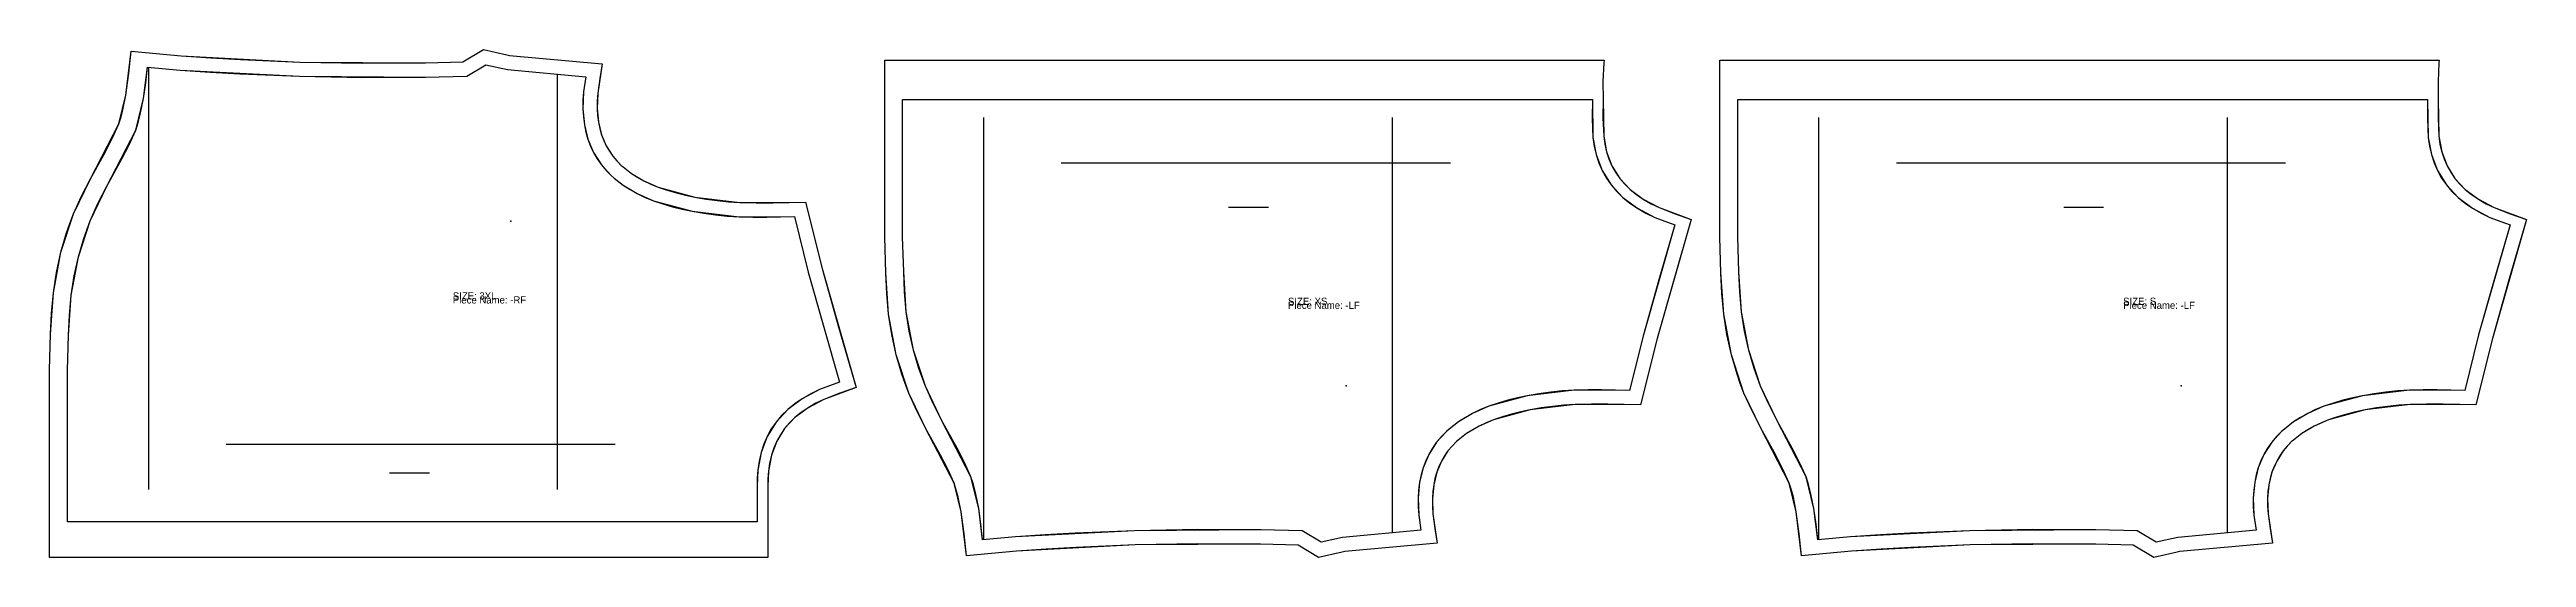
# Model space of a CAD drawing. Extents: x 0 to 1039, y 0 to 21.
# Drawn here: x 180.2 to 266.7, y 0 to 17.8 of the extents above; entities that cross this region are included whole.
import ezdxf

# ---------------------------------------------------------------- set-up
doc = ezdxf.new("R2010")
doc.units = 0

# ---------------------------------------------------------------- blocks, each defined once
blk = doc.blocks.new('MYRA-RF_3XL')
at = {"layer": '1'}
blk.add_lwpolyline([(25.106, 0), (25.106, 0), (0, 0), (0, 0), (0, 1.25), (0, 1.25), (0, 1.25), (0, 2.5), (0, 2.5), (0, 6.5587), (0.0383, 7.7995), (0.1333, 9.2467), (0.4006, 10.6669), (0.8391, 12.0036), (1.4308, 13.2277), (2.4231, 15.1551), (2.6691, 16.1507), (2.8561, 17.6918), (2.8561, 17.6918), (4.6047, 17.5268), (8.7515, 17.3148), (13.1371, 17.2853), (14.4478, 17.3216), (14.4478, 17.3216), (14.4478, 17.3216), (15.1684, 17.7502), (15.9866, 17.5673), (16.0821, 17.546), (16.0821, 17.546), (19.3151, 17.2499), (19.3151, 17.2499), (19.1637, 16.2281), (19.1444, 15.6914), (19.1898, 15.207), (19.2965, 14.7722), (19.4626, 14.3819), (19.689, 14.0295), (19.9858, 13.7031), (20.0507, 13.647), (20.0507, 13.647), (20.338, 13.4215), (20.776, 13.1608), (21.2791, 12.939), (22.5574, 12.5904), (24.1336, 12.4038), (26.4228, 12.4185), (26.4228, 12.4185), (27.006, 10.1001), (28.1939, 5.9367), (28.1939, 5.9367), (27.0694, 5.5234), (26.5128, 5.2304), (26.0564, 4.8896), (25.6948, 4.502), (25.4216, 4.0646), (25.2327, 3.5711), (25.1276, 3.0117), (25.1059, 2.4933), (25.1059, 2.4933), (25.114, 1.25), (25.114, 1.25), (25.114, 1.25), (25.1059, 0.0067), (25.106, 0), (25.106, 0)], close=True, dxfattribs=at)
at = {"layer": '100'}
blk.add_line((11.8879, 2.959), (13.2852, 2.959), dxfattribs=at)
at = {"layer": '13'}
blk.add_point((16.1257, 11.7539), dxfattribs=at)
at = {"layer": '14'}
for points in [[(0.625, 1.25), (0.625, 2.5), (0.625, 2.5), (0.625, 6.549), (0.6627, 7.7694), (0.7545, 9.1682), (1.0072, 10.511), (1.42, 11.7691), (1.9901, 12.9486), (3.0123, 14.9341), (3.2846, 16.0363), (3.423, 17.1361)], [(3.423, 17.1361), (4.5684, 17.028), (8.7371, 16.8149), (13.1423, 16.7853), (14.5916, 16.8254)], [(14.5916, 16.8254), (14.5916, 16.8254), (15.2532, 17.2189), (16.0044, 17.051), (16.0044, 17.051)], [(16.0044, 17.051), (18.743, 16.8002)], [(18.743, 16.8002), (18.665, 16.2738), (18.6436, 15.677), (18.6954, 15.1236), (18.8206, 14.6137), (19.0191, 14.1472), (19.2909, 13.7241), (19.6361, 13.3445), (19.7327, 13.261), (19.7327, 13.261), (20.0546, 13.0083), (20.5464, 12.7156), (21.1115, 12.4664), (22.4617, 12.0982), (24.1051, 11.9037), (26.0348, 11.9112)], [(26.0348, 11.9112), (26.523, 9.9706), (27.619, 6.1249)], [(27.619, 6.1249), (26.9167, 5.8668), (26.3121, 5.5485), (25.8051, 5.17), (25.3959, 4.7314), (25.0843, 4.2325), (24.8704, 3.6736), (24.7541, 3.0544), (24.7308, 2.4999), (24.7308, 2.4999), (24.739, 1.25)], [(24.739, 1.25), (0.625, 1.25)], [(24.739, 1.25)]]:
    blk.add_lwpolyline(points, dxfattribs=at)
at = {"layer": '5'}
blk.add_line((6.1722, 3.9627), (19.7726, 3.9627), dxfattribs=at)
at = {"layer": '7'}
blk.add_line((6.1722, 3.9627), (19.7726, 3.9627), dxfattribs=at)
at = {"layer": '8'}
for p, q in [((3.4619, 17.1324), (3.4619, 2.375)), ((17.7471, 16.8914), (17.7471, 2.375))]:
    blk.add_line(p, q, dxfattribs=at)
at = {"layer": '84'}
blk.add_lwpolyline([(25.106, 0), (25.106, 0), (0, 0), (0, 0), (0, 1.25), (0, 1.25), (0, 1.25), (0, 2.5), (0, 2.5), (0, 6.5587), (0.0383, 7.7995), (0.0721, 8.5243), (0.1333, 9.2467), (0.2451, 9.961), (0.4006, 10.6669), (0.5982, 11.3423), (0.7128, 11.6751), (0.8391, 12.0036), (1.123, 12.621), (1.4308, 13.2277), (1.9523, 14.1804), (2.2007, 14.6619), (2.4231, 15.1551), (2.5028, 15.3986), (2.5675, 15.6469), (2.6691, 16.1507), (2.774, 16.9195), (2.8561, 17.6918), (2.8561, 17.6918), (4.6047, 17.5268), (5.6404, 17.4559), (6.677, 17.3986), (8.7515, 17.3148), (10.9441, 17.2789), (13.1371, 17.2853), (14.4478, 17.3216), (14.4478, 17.3216), (14.4478, 17.3216), (15.1684, 17.7502), (15.9866, 17.5673), (16.0821, 17.546), (16.0821, 17.546), (19.3151, 17.2499), (19.3151, 17.2499), (19.2324, 16.7398), (19.1637, 16.2281), (19.1462, 15.96), (19.1444, 15.6914), (19.1589, 15.4484), (19.1898, 15.207), (19.2349, 14.9876), (19.2965, 14.7722), (19.3717, 14.5737), (19.4626, 14.3819), (19.5686, 14.2011), (19.689, 14.0295), (19.8316, 13.8612), (19.9858, 13.7031), (20.0507, 13.647), (20.0507, 13.647), (20.338, 13.4215), (20.553, 13.2845), (20.776, 13.1608), (21.0239, 13.0415), (21.2791, 12.939), (21.5936, 12.8343), (21.9119, 12.7414), (22.2332, 12.6599), (22.5574, 12.5904), (22.9487, 12.5236), (23.3422, 12.4708), (23.7374, 12.4304), (24.1336, 12.4038), (24.7055, 12.3914), (25.2778, 12.3938), (26.4228, 12.4185), (26.4228, 12.4185), (27.006, 10.1001), (27.5919, 8.0162), (28.1939, 5.9367), (28.1939, 5.9367), (27.628, 5.739), (27.0694, 5.5234), (26.7859, 5.3867), (26.5128, 5.2304), (26.2776, 5.0693), (26.0564, 4.8896), (25.8667, 4.704), (25.6948, 4.502), (25.5479, 4.2898), (25.4216, 4.0646), (25.3159, 3.8222), (25.2327, 3.5711), (25.1691, 3.2936), (25.1276, 3.0117), (25.1107, 2.7529), (25.1059, 2.4933), (25.1059, 2.4933), (25.114, 1.25), (25.114, 1.25), (25.114, 1.25), (25.1059, 0.0067), (25.106, 0), (25.106, 0)], close=True, dxfattribs=at)
at = {"layer": '85'}
for points in [[(3.4619, 17.1324), (3.4619, 2.375)], [(17.7471, 16.8914), (17.7471, 2.375)]]:
    blk.add_lwpolyline(points, dxfattribs=at)
at = {"layer": '87'}
for points in [[(0.625, 1.25), (0.625, 2.5), (0.625, 2.5), (0.625, 6.549), (0.6627, 7.7694), (0.6953, 8.47), (0.7545, 9.1682), (0.8602, 9.8435), (1.0072, 10.511), (1.1933, 11.1467), (1.42, 11.7691), (1.6935, 12.3641), (1.9901, 12.9486), (2.5273, 13.93), (2.7832, 14.426), (3.0123, 14.9341), (3.1004, 15.2038), (3.1719, 15.4787), (3.2846, 16.0363), (3.3616, 16.585), (3.423, 17.1361)], [(3.423, 17.1361), (4.5684, 17.028), (5.6096, 16.9567), (6.6516, 16.8991), (8.7371, 16.8149), (10.9395, 16.7789), (13.1423, 16.7853), (14.5916, 16.8254)], [(14.5916, 16.8254), (14.5916, 16.8254), (15.2532, 17.2189), (16.0044, 17.051), (16.0044, 17.051)], [(16.0044, 17.051), (18.743, 16.8002)], [(18.743, 16.8002), (18.665, 16.2738), (18.6455, 15.9757), (18.6436, 15.677), (18.6601, 15.3994), (18.6954, 15.1236), (18.7484, 14.8662), (18.8206, 14.6137), (18.9104, 14.3764), (19.0191, 14.1472), (19.1463, 13.9301), (19.2909, 13.7241), (19.4568, 13.5283), (19.6361, 13.3445), (19.7327, 13.261), (19.7327, 13.261), (20.0546, 13.0083), (20.296, 12.8544), (20.5464, 12.7156), (20.8249, 12.5816), (21.1115, 12.4664), (21.4437, 12.3558), (21.7799, 12.2577), (22.1193, 12.1716), (22.4617, 12.0982), (22.8697, 12.0287), (23.28, 11.9738), (23.692, 11.9317), (24.1051, 11.9037), (24.5872, 11.8923), (25.0696, 11.8931), (26.0348, 11.9112)], [(26.0348, 11.9112), (26.523, 9.9706), (27.0636, 8.0457), (27.619, 6.1249)], [(27.619, 6.1249), (27.2656, 6.0015), (26.9167, 5.8668), (26.6087, 5.7183), (26.3121, 5.5485), (26.0508, 5.3696), (25.8051, 5.17), (25.5905, 4.96), (25.3959, 4.7314), (25.2283, 4.4893), (25.0843, 4.2325), (24.9646, 3.958), (24.8704, 3.6736), (24.8, 3.3664), (24.7541, 3.0544), (24.7359, 2.7776), (24.7308, 2.4999), (24.7308, 2.4999), (24.739, 1.25)], [(24.739, 1.25), (0.625, 1.25)], [(24.739, 1.25)]]:
    blk.add_lwpolyline(points, dxfattribs=at)
at = {"layer": '1'}
for s, p in [('SIZE: 3XL', (14.0969, 9.0151)), ('Piece Name: -RF', (14.0969, 8.8751))]:
    blk.add_text(s, height=0.25, dxfattribs=at).set_placement(p)
blk = doc.blocks.new('MYRA-LF_XS')
at = {"layer": '1'}
blk.add_lwpolyline([(25.1105, 16.0001), (25.1105, 16.0001), (25.1314, 14.7179), (25.2327, 14.1791), (25.4216, 13.6855), (25.6948, 13.2481), (26.0564, 12.8605), (26.5128, 12.5198), (27.0694, 12.2268), (28.1939, 11.8134), (28.1939, 11.8134), (27.006, 7.65), (26.4228, 5.3316), (26.4228, 5.3316), (24.1336, 5.3463), (22.5574, 5.1597), (21.2791, 4.8111), (20.776, 4.5893), (20.338, 4.3286), (20.0507, 4.1031), (20.0507, 4.1031), (19.9858, 4.047), (19.689, 3.7206), (19.4626, 3.3682), (19.2965, 2.9779), (19.1898, 2.5431), (19.1444, 2.0587), (19.1637, 1.522), (19.3151, 0.5002), (19.3151, 0.5002), (16.082, 0.2041), (16.082, 0.2041), (15.9866, 0.1828), (15.1684, 0), (14.4478, 0.4285), (14.4478, 0.4285), (14.4478, 0.4285), (13.1371, 0.4648), (8.7515, 0.4353), (4.6047, 0.2233), (2.8561, 0.0583), (2.8561, 0.0583), (2.6691, 1.5994), (2.4231, 2.595), (1.4308, 4.5224), (0.8391, 5.7465), (0.4006, 7.0832), (0.1333, 8.5034), (0.0383, 9.9506), (0, 11.1914), (0, 16.0001), (0, 16.0001), (0, 16.0001), (0, 17.3751), (0, 17.3751), (25.1448, 17.3751), (25.1448, 17.3751), (25.1314, 17.2823), (25.1076, 16.6389), (25.1105, 16.0001), (25.1105, 16.0001)], close=True, dxfattribs=at)
at = {"layer": '100'}
blk.add_line((12.0172, 12.2462), (13.4145, 12.2462), dxfattribs=at)
at = {"layer": '13'}
blk.add_point((16.1257, 5.9963), dxfattribs=at)
at = {"layer": '14'}
for points in [[(3.423, 0.614), (3.2846, 1.7138), (3.0123, 2.816), (1.9901, 4.8015), (1.42, 5.981), (1.0072, 7.2391), (0.7545, 8.5819), (0.6627, 9.9807), (0.625, 11.2011), (0.625, 16.0001)], [(0.625, 16.0001), (24.7356, 16.0001)], [(24.7356, 16.0001), (24.757, 14.68), (24.8704, 14.0766), (25.0843, 13.5176), (25.3959, 13.0188), (25.8051, 12.5801), (26.3121, 12.2017), (26.9167, 11.8834), (27.619, 11.6252)], [(24.7356, 16.0001)], [(27.619, 11.6252), (26.523, 7.7795), (26.0348, 5.8389)], [(26.0348, 5.8389), (24.1051, 5.8464), (22.4617, 5.6519), (21.1115, 5.2837), (20.5464, 5.0345), (20.0546, 4.7418), (19.7327, 4.4891), (19.7327, 4.4891), (19.6361, 4.4056), (19.2909, 4.026), (19.0191, 3.6029), (18.8206, 3.1364), (18.6954, 2.6265), (18.6436, 2.0731), (18.665, 1.4763), (18.743, 0.9499)], [(14.5916, 0.9247), (13.1423, 0.9648), (8.7371, 0.9352), (4.5684, 0.7221), (3.423, 0.614)], [(16.0044, 0.6991), (16.0044, 0.6991), (15.2532, 0.5313), (14.5916, 0.9247), (14.5916, 0.9247)], [(18.743, 0.9499), (16.0044, 0.6991)]]:
    blk.add_lwpolyline(points, dxfattribs=at)
at = {"layer": '5'}
blk.add_line((6.1722, 13.7874), (19.7726, 13.7874), dxfattribs=at)
at = {"layer": '7'}
blk.add_line((6.1722, 13.7874), (19.7726, 13.7874), dxfattribs=at)
at = {"layer": '8'}
for p, q in [((3.4619, 0.6177), (3.4619, 15.3751)), ((17.7471, 0.8587), (17.7471, 15.3751))]:
    blk.add_line(p, q, dxfattribs=at)
at = {"layer": '84'}
blk.add_lwpolyline([(25.1105, 16.0001), (25.1105, 16.0001), (25.1077, 15.3582), (25.1314, 14.7179), (25.1706, 14.4463), (25.2327, 14.1791), (25.3159, 13.9279), (25.4216, 13.6855), (25.5479, 13.4604), (25.6948, 13.2481), (25.8667, 13.0461), (26.0564, 12.8605), (26.2775, 12.6808), (26.5128, 12.5198), (26.7859, 12.3635), (27.0694, 12.2268), (27.628, 12.0111), (28.1939, 11.8134), (28.1939, 11.8134), (27.5919, 9.7339), (27.006, 7.65), (26.4228, 5.3316), (26.4228, 5.3316), (25.2778, 5.3563), (24.7055, 5.3587), (24.1336, 5.3463), (23.7374, 5.3197), (23.3422, 5.2793), (22.9487, 5.2265), (22.5574, 5.1597), (22.2332, 5.0902), (21.9119, 5.0087), (21.5936, 4.9158), (21.2791, 4.8111), (21.0239, 4.7086), (20.776, 4.5893), (20.553, 4.4656), (20.338, 4.3286), (20.0507, 4.1031), (20.0507, 4.1031), (19.9858, 4.047), (19.8316, 3.8889), (19.689, 3.7206), (19.5686, 3.549), (19.4626, 3.3682), (19.3717, 3.1764), (19.2965, 2.9779), (19.2349, 2.7625), (19.1898, 2.5431), (19.1589, 2.3017), (19.1444, 2.0587), (19.1462, 1.7901), (19.1637, 1.522), (19.2324, 1.0103), (19.3151, 0.5002), (19.3151, 0.5002), (16.082, 0.2041), (16.082, 0.2041), (15.9866, 0.1828), (15.1684, 0), (14.4478, 0.4285), (14.4478, 0.4285), (14.4478, 0.4285), (13.1371, 0.4648), (10.9441, 0.4712), (8.7515, 0.4353), (6.677, 0.3515), (5.6404, 0.2942), (4.6047, 0.2233), (2.8561, 0.0583), (2.8561, 0.0583), (2.774, 0.8306), (2.6691, 1.5994), (2.5675, 2.1032), (2.5028, 2.3515), (2.4231, 2.595), (2.2007, 3.0882), (1.9523, 3.5697), (1.4308, 4.5224), (1.123, 5.1291), (0.8391, 5.7465), (0.7128, 6.075), (0.5982, 6.4078), (0.4006, 7.0832), (0.2451, 7.7891), (0.1333, 8.5034), (0.0721, 9.2258), (0.0383, 9.9506), (0, 11.1914), (0, 16.0001), (0, 16.0001), (0, 16.0001), (0, 17.3751), (0, 17.3751), (25.1448, 17.3751), (25.1448, 17.3751), (25.1314, 17.2823), (25.1076, 16.6389), (25.1105, 16.0001), (25.1105, 16.0001)], close=True, dxfattribs=at)
at = {"layer": '85'}
for points in [[(3.4619, 0.6177), (3.4619, 15.3751)], [(17.7471, 0.8587), (17.7471, 15.3751)]]:
    blk.add_lwpolyline(points, dxfattribs=at)
at = {"layer": '87'}
for points in [[(3.423, 0.614), (3.3616, 1.1651), (3.2846, 1.7138), (3.1719, 2.2714), (3.1004, 2.5463), (3.0123, 2.816), (2.7832, 3.3241), (2.5273, 3.8201), (1.9901, 4.8015), (1.6935, 5.386), (1.42, 5.981), (1.1933, 6.6034), (1.0072, 7.2391), (0.8602, 7.9066), (0.7545, 8.5819), (0.6953, 9.2801), (0.6627, 9.9807), (0.625, 11.2011), (0.625, 16.0001)], [(0.625, 16.0001), (24.7356, 16.0001)], [(24.7356, 16.0001), (24.7326, 15.3392), (24.757, 14.68), (24.8008, 14.3758), (24.8704, 14.0766), (24.9646, 13.7922), (25.0843, 13.5176), (25.2283, 13.2609), (25.3959, 13.0188), (25.5905, 12.7902), (25.8051, 12.5801), (26.0508, 12.3805), (26.3121, 12.2017), (26.6087, 12.0319), (26.9167, 11.8834), (27.2656, 11.7487), (27.619, 11.6252)], [(24.7356, 16.0001)], [(27.619, 11.6252), (27.0636, 9.7044), (26.523, 7.7795), (26.0348, 5.8389)], [(26.0348, 5.8389), (25.0696, 5.857), (24.5872, 5.8578), (24.1051, 5.8464), (23.692, 5.8184), (23.28, 5.7763), (22.8697, 5.7214), (22.4617, 5.6519), (22.1193, 5.5785), (21.7799, 5.4924), (21.4437, 5.3943), (21.1115, 5.2837), (20.8249, 5.1685), (20.5464, 5.0345), (20.296, 4.8957), (20.0546, 4.7418), (19.7327, 4.4891), (19.7327, 4.4891), (19.6361, 4.4056), (19.4568, 4.2218), (19.2909, 4.026), (19.1463, 3.82), (19.0191, 3.6029), (18.9104, 3.3737), (18.8206, 3.1364), (18.7484, 2.8839), (18.6954, 2.6265), (18.6601, 2.3507), (18.6436, 2.0731), (18.6455, 1.7744), (18.665, 1.4763), (18.743, 0.9499)], [(14.5916, 0.9247), (13.1423, 0.9648), (10.9395, 0.9712), (8.7371, 0.9352), (6.6516, 0.851), (5.6096, 0.7934), (4.5684, 0.7221), (3.423, 0.614)], [(16.0044, 0.6991), (16.0044, 0.6991), (15.2532, 0.5313), (14.5916, 0.9247), (14.5916, 0.9247)], [(18.743, 0.9499), (16.0044, 0.6991)]]:
    blk.add_lwpolyline(points, dxfattribs=at)
at = {"layer": '1'}
for s, p in [('SIZE: XS', (14.0969, 8.8275)), ('Piece Name: -LF', (14.0969, 8.6875))]:
    blk.add_text(s, height=0.25, dxfattribs=at).set_placement(p)
blk = doc.blocks.new('MYRA-LF_S')
at = {"layer": '1'}
blk.add_lwpolyline([(25.1105, 16.0001), (25.1105, 16.0001), (25.1314, 14.7179), (25.2327, 14.1791), (25.4216, 13.6855), (25.6948, 13.2481), (26.0564, 12.8605), (26.5128, 12.5198), (27.0694, 12.2268), (28.1939, 11.8134), (28.1939, 11.8134), (27.006, 7.65), (26.4228, 5.3316), (26.4228, 5.3316), (24.1336, 5.3463), (22.5574, 5.1597), (21.2791, 4.8111), (20.776, 4.5893), (20.338, 4.3286), (20.0507, 4.1031), (20.0507, 4.1031), (19.9858, 4.047), (19.689, 3.7206), (19.4626, 3.3682), (19.2965, 2.9779), (19.1898, 2.5431), (19.1444, 2.0587), (19.1637, 1.522), (19.3151, 0.5002), (19.3151, 0.5002), (16.082, 0.2041), (16.082, 0.2041), (15.9866, 0.1828), (15.1684, 0), (14.4478, 0.4285), (14.4478, 0.4285), (14.4478, 0.4285), (13.1371, 0.4648), (8.7515, 0.4353), (4.6047, 0.2233), (2.8561, 0.0583), (2.8561, 0.0583), (2.6691, 1.5994), (2.4231, 2.595), (1.4308, 4.5224), (0.8391, 5.7465), (0.4006, 7.0832), (0.1333, 8.5034), (0.0383, 9.9506), (0, 11.1914), (0, 16.0001), (0, 16.0001), (0, 16.0001), (0, 17.3751), (0, 17.3751), (25.1448, 17.3751), (25.1448, 17.3751), (25.1314, 17.2823), (25.1076, 16.6389), (25.1105, 16.0001), (25.1105, 16.0001)], close=True, dxfattribs=at)
at = {"layer": '100'}
blk.add_line((12.0172, 12.2462), (13.4145, 12.2462), dxfattribs=at)
at = {"layer": '13'}
blk.add_point((16.1257, 5.9963), dxfattribs=at)
at = {"layer": '14'}
for points in [[(3.423, 0.614), (3.2846, 1.7138), (3.0123, 2.816), (1.9901, 4.8015), (1.42, 5.981), (1.0072, 7.2391), (0.7545, 8.5819), (0.6627, 9.9807), (0.625, 11.2011), (0.625, 16.0001)], [(0.625, 16.0001), (24.7356, 16.0001)], [(24.7356, 16.0001), (24.757, 14.68), (24.8704, 14.0766), (25.0843, 13.5176), (25.3959, 13.0188), (25.8051, 12.5801), (26.3121, 12.2017), (26.9167, 11.8834), (27.619, 11.6252)], [(24.7356, 16.0001)], [(27.619, 11.6252), (26.523, 7.7795), (26.0348, 5.8389)], [(26.0348, 5.8389), (24.1051, 5.8464), (22.4617, 5.6519), (21.1115, 5.2837), (20.5464, 5.0345), (20.0546, 4.7418), (19.7327, 4.4891), (19.7327, 4.4891), (19.6361, 4.4056), (19.2909, 4.026), (19.0191, 3.6029), (18.8206, 3.1364), (18.6954, 2.6265), (18.6436, 2.0731), (18.665, 1.4763), (18.743, 0.9499)], [(14.5916, 0.9247), (13.1423, 0.9648), (8.7371, 0.9352), (4.5684, 0.7221), (3.423, 0.614)], [(16.0044, 0.6991), (16.0044, 0.6991), (15.2532, 0.5313), (14.5916, 0.9247), (14.5916, 0.9247)], [(18.743, 0.9499), (16.0044, 0.6991)]]:
    blk.add_lwpolyline(points, dxfattribs=at)
at = {"layer": '5'}
blk.add_line((6.1722, 13.7874), (19.7726, 13.7874), dxfattribs=at)
at = {"layer": '7'}
blk.add_line((6.1722, 13.7874), (19.7726, 13.7874), dxfattribs=at)
at = {"layer": '8'}
for p, q in [((3.4619, 0.6177), (3.4619, 15.3751)), ((17.7471, 0.8587), (17.7471, 15.3751))]:
    blk.add_line(p, q, dxfattribs=at)
at = {"layer": '84'}
blk.add_lwpolyline([(25.1105, 16.0001), (25.1105, 16.0001), (25.1077, 15.3582), (25.1314, 14.7179), (25.1706, 14.4463), (25.2327, 14.1791), (25.3159, 13.9279), (25.4216, 13.6855), (25.5479, 13.4604), (25.6948, 13.2481), (25.8667, 13.0461), (26.0564, 12.8605), (26.2775, 12.6808), (26.5128, 12.5198), (26.7859, 12.3635), (27.0694, 12.2268), (27.628, 12.0111), (28.1939, 11.8134), (28.1939, 11.8134), (27.5919, 9.7339), (27.006, 7.65), (26.4228, 5.3316), (26.4228, 5.3316), (25.2778, 5.3563), (24.7055, 5.3587), (24.1336, 5.3463), (23.7374, 5.3197), (23.3422, 5.2793), (22.9487, 5.2265), (22.5574, 5.1597), (22.2332, 5.0902), (21.9119, 5.0087), (21.5936, 4.9158), (21.2791, 4.8111), (21.0239, 4.7086), (20.776, 4.5893), (20.553, 4.4656), (20.338, 4.3286), (20.0507, 4.1031), (20.0507, 4.1031), (19.9858, 4.047), (19.8316, 3.8889), (19.689, 3.7206), (19.5686, 3.549), (19.4626, 3.3682), (19.3717, 3.1764), (19.2965, 2.9779), (19.2349, 2.7625), (19.1898, 2.5431), (19.1589, 2.3017), (19.1444, 2.0587), (19.1462, 1.7901), (19.1637, 1.522), (19.2324, 1.0103), (19.3151, 0.5002), (19.3151, 0.5002), (16.082, 0.2041), (16.082, 0.2041), (15.9866, 0.1828), (15.1684, 0), (14.4478, 0.4285), (14.4478, 0.4285), (14.4478, 0.4285), (13.1371, 0.4648), (10.9441, 0.4712), (8.7515, 0.4353), (6.677, 0.3515), (5.6404, 0.2942), (4.6047, 0.2233), (2.8561, 0.0583), (2.8561, 0.0583), (2.774, 0.8306), (2.6691, 1.5994), (2.5675, 2.1032), (2.5028, 2.3515), (2.4231, 2.595), (2.2007, 3.0882), (1.9523, 3.5697), (1.4308, 4.5224), (1.123, 5.1291), (0.8391, 5.7465), (0.7128, 6.075), (0.5982, 6.4078), (0.4006, 7.0832), (0.2451, 7.7891), (0.1333, 8.5034), (0.0721, 9.2258), (0.0383, 9.9506), (0, 11.1914), (0, 16.0001), (0, 16.0001), (0, 16.0001), (0, 17.3751), (0, 17.3751), (25.1448, 17.3751), (25.1448, 17.3751), (25.1314, 17.2823), (25.1076, 16.6389), (25.1105, 16.0001), (25.1105, 16.0001)], close=True, dxfattribs=at)
at = {"layer": '85'}
for points in [[(3.4619, 0.6177), (3.4619, 15.3751)], [(17.7471, 0.8587), (17.7471, 15.3751)]]:
    blk.add_lwpolyline(points, dxfattribs=at)
at = {"layer": '87'}
for points in [[(3.423, 0.614), (3.3616, 1.1651), (3.2846, 1.7138), (3.1719, 2.2714), (3.1004, 2.5463), (3.0123, 2.816), (2.7832, 3.3241), (2.5273, 3.8201), (1.9901, 4.8015), (1.6935, 5.386), (1.42, 5.981), (1.1933, 6.6034), (1.0072, 7.2391), (0.8602, 7.9066), (0.7545, 8.5819), (0.6953, 9.2801), (0.6627, 9.9807), (0.625, 11.2011), (0.625, 16.0001)], [(0.625, 16.0001), (24.7356, 16.0001)], [(24.7356, 16.0001), (24.7326, 15.3392), (24.757, 14.68), (24.8008, 14.3758), (24.8704, 14.0766), (24.9646, 13.7922), (25.0843, 13.5176), (25.2283, 13.2609), (25.3959, 13.0188), (25.5905, 12.7902), (25.8051, 12.5801), (26.0508, 12.3805), (26.3121, 12.2017), (26.6087, 12.0319), (26.9167, 11.8834), (27.2656, 11.7487), (27.619, 11.6252)], [(24.7356, 16.0001)], [(27.619, 11.6252), (27.0636, 9.7044), (26.523, 7.7795), (26.0348, 5.8389)], [(26.0348, 5.8389), (25.0696, 5.857), (24.5872, 5.8578), (24.1051, 5.8464), (23.692, 5.8184), (23.28, 5.7763), (22.8697, 5.7214), (22.4617, 5.6519), (22.1193, 5.5785), (21.7799, 5.4924), (21.4437, 5.3943), (21.1115, 5.2837), (20.8249, 5.1685), (20.5464, 5.0345), (20.296, 4.8957), (20.0546, 4.7418), (19.7327, 4.4891), (19.7327, 4.4891), (19.6361, 4.4056), (19.4568, 4.2218), (19.2909, 4.026), (19.1463, 3.82), (19.0191, 3.6029), (18.9104, 3.3737), (18.8206, 3.1364), (18.7484, 2.8839), (18.6954, 2.6265), (18.6601, 2.3507), (18.6436, 2.0731), (18.6455, 1.7744), (18.665, 1.4763), (18.743, 0.9499)], [(14.5916, 0.9247), (13.1423, 0.9648), (10.9395, 0.9712), (8.7371, 0.9352), (6.6516, 0.851), (5.6096, 0.7934), (4.5684, 0.7221), (3.423, 0.614)], [(16.0044, 0.6991), (16.0044, 0.6991), (15.2532, 0.5313), (14.5916, 0.9247), (14.5916, 0.9247)], [(18.743, 0.9499), (16.0044, 0.6991)]]:
    blk.add_lwpolyline(points, dxfattribs=at)
at = {"layer": '1'}
for s, p in [('SIZE: S', (14.0969, 8.8275)), ('Piece Name: -LF', (14.0969, 8.6875))]:
    blk.add_text(s, height=0.25, dxfattribs=at).set_placement(p)

msp = doc.modelspace()

# ---------------------------------------------------------------- block references
at = {"layer": '1'}
for name, p in [('MYRA-RF_3XL', (180.1634, 0)), ('MYRA-LF_XS', (209.3573, 0)), ('MYRA-LF_S', (238.5512, 0))]:
    msp.add_blockref(name, p, dxfattribs=at)

doc.saveas('drawing.dxf')
